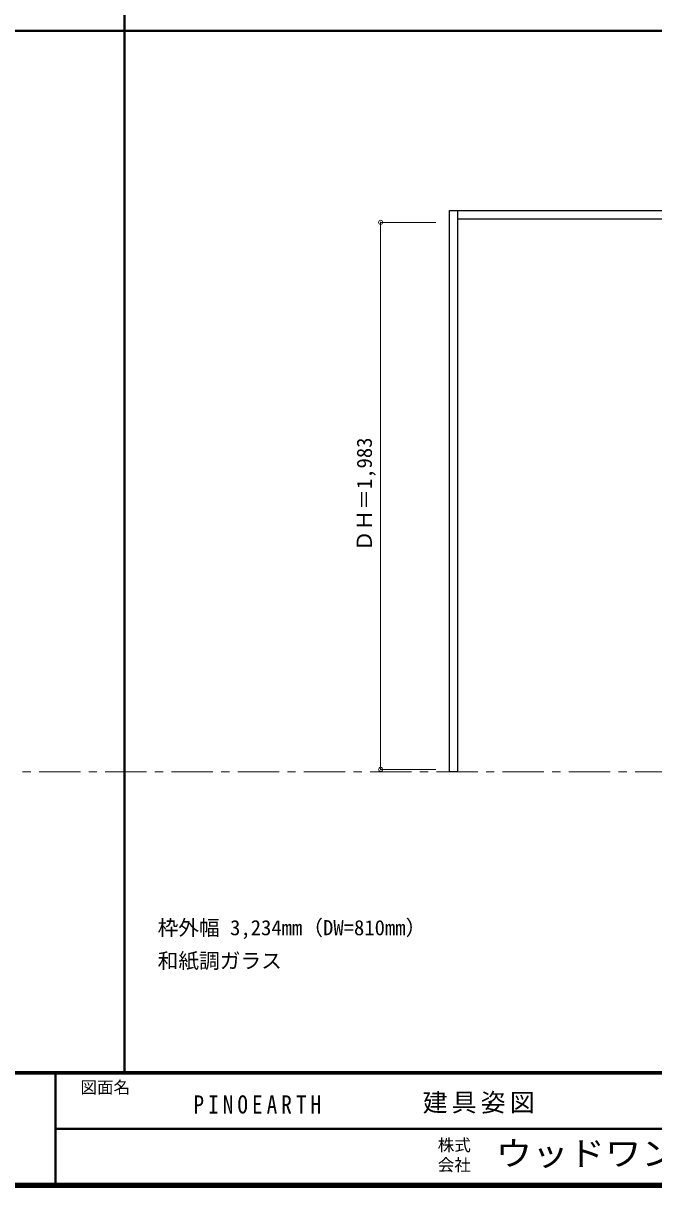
# Model space of a CAD drawing. Units: millimetres, scale not verified. Extents: x -6000 to 5700, y -4307 to 4260.
# Drawn here: x -267 to 2018, y -4205 to 12 of the extents above; entities that cross this region are included whole.
import ezdxf
from ezdxf.enums import TextEntityAlignment as Align

# ---------------------------------------------------------------- set-up
doc = ezdxf.new("R2010")
doc.units = ezdxf.units.MM
doc.header["$LTSCALE"] = 30
doc.header["$PDMODE"] = 32
doc.header["$PDSIZE"] = 15
doc.linetypes.add('CHAIN1', pattern=[8, 5, -1, 1, -1])
for name, color, linetype, lineweight in [('0-1_通り芯', 7, 'CHAIN1', 18), ('0-4_枠', 3, 'Continuous', 25), ('0-B_寸法', 7, 'Continuous', 9), ('F-1_枠', 6, 'Continuous', 40)]:
    doc.layers.add(name, color=color, linetype=linetype, lineweight=lineweight)
doc.layers.add('0-A_文字', color=7, linetype='Continuous')
doc.layers.add('F-A_文字', color=7, linetype='Continuous')
doc.styles.add('ＭＳ ゴシック', font='')
doc.styles.get('ＭＳ ゴシック').set_extended_font_data('MS Gothic')

msp = doc.modelspace()

# ---------------------------------------------------------------- linework, layer by layer
at = {"layer": '0-1_通り芯'}
msp.add_line((-5490, -2701.25), (5700, -2701.25), dxfattribs=at)
at = {"layer": '0-4_枠'}
for p, q in [((1278, -2701.25), (1278, -666.25)), ((1278, -666.25), (4512, -666.25)), ((1308, -2701.25), (1308, -666.25)), ((1308, -696.25), (4482, -696.25)), ((1308, -2701.25), (1278, -2701.25))]:
    msp.add_line(p, q, dxfattribs=at)
at = {"layer": '0-B_寸法', "color": 4}
for p, q in [((1028, -709.75), (1228, -709.75)), ((1028, -709.75), (1028, -2692.75)), ((1028, -2692.75), (1228, -2692.75))]:
    msp.add_line(p, q, dxfattribs=at)
at = {"layer": '0-B_寸法'}
for p in [(1028, -709.75), (1028, -2692.75)]:
    msp.add_point(p, dxfattribs=at)
at = {"layer": 'F-1_枠'}
for p, q in [((100, -3790), (100, 4175)), ((-6000, -15.5), (5700, -15.5)), ((5700, -3790), (-6000, -3790)), ((5700, -3795), (-6000, -3795)), ((-150, -3795), (-150, -4195)), ((-150, -3995), (5690, -3995.01)), ((5700, -4195), (-6000, -4195)), ((5700, -4200), (-6000, -4200)), ((5700, -4205), (-6000, -4205))]:
    msp.add_line(p, q, dxfattribs=at)

# ---------------------------------------------------------------- texts
at = {"layer": '0-A_文字', "style": 'ＭＳ ゴシック'}
for s, p in [('枠外幅 3,234mm（DW=810mm）', (220, -3310)), ('和紙調ガラス', (220, -3430))]:
    msp.add_text(s, height=54.99, dxfattribs=at).set_placement(p, align=Align.BOTTOM_LEFT)
at = {"layer": '0-B_寸法', "style": 'ＭＳ ゴシック'}
msp.add_text('ＤＨ＝1,983', height=54.99, rotation=90, dxfattribs=at).set_placement((1013, -1901.5), align=Align.BOTTOM_LEFT)
at = {"layer": 'F-A_文字', "style": 'ＭＳ ゴシック'}
for s, p in [('図面名', (-60, -3880)), ('株式', (1235, -4089)), ('会社', (1235, -4161))]:
    msp.add_text(s, height=43.99, dxfattribs=at).set_placement(p, align=Align.BOTTOM_LEFT)
at = {"layer": 'F-A_文字', "style": 'ＭＳ ゴシック', "width": 1.1}
msp.add_text('ウッドワン・・・', height=87.98, dxfattribs=at).set_placement((1445, -4155), align=Align.BOTTOM_LEFT)
at = {"layer": 'F-A_文字', "char_height": 65.98, "attachment_point": 7, "style": 'ＭＳ ゴシック'}
for s, insert in [('\\T1.39;\\W0.85;PINOEARTH', (350, -3940.79)), ('\\T1.17;建具姿図', (1180.42, -3940))]:
    msp.add_mtext(s, dxfattribs=dict(at, insert=insert))

doc.saveas('drawing.dxf')
